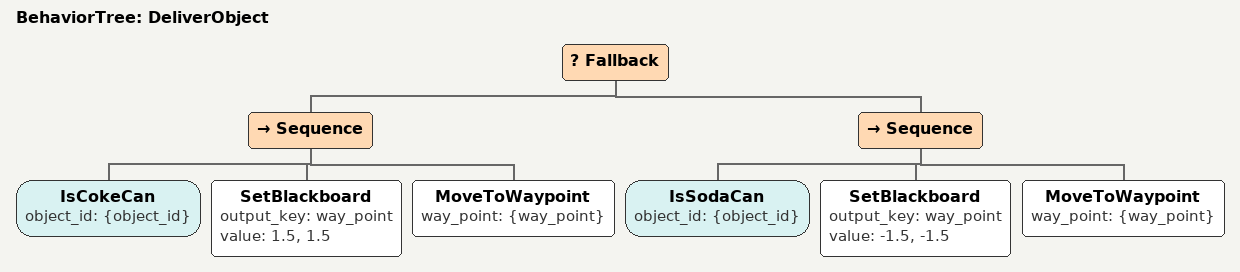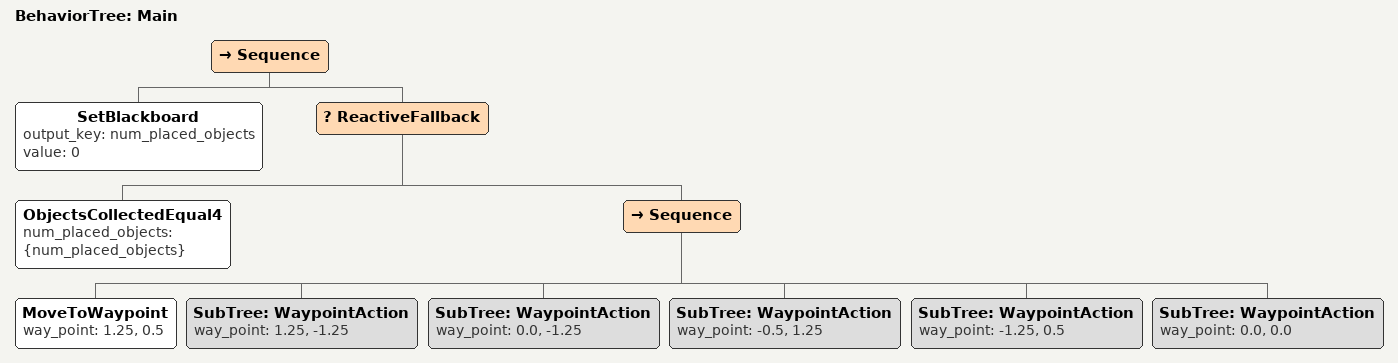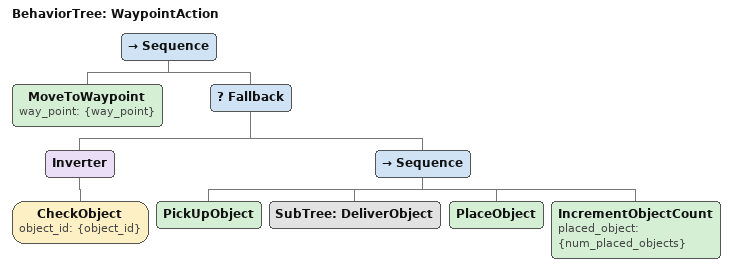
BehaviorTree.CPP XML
<?xml version="1.0" encoding="UTF-8"?>
<root BTCPP_format="4">
  <BehaviorTree ID="DeliverObject">
    <Fallback>
      <Sequence>
        <IsCokeCan object_id="{object_id}"/>
        <SetBlackboard output_key="way_point"
                       value="1.5, 1.5"/>
        <MoveToWaypoint way_point="{way_point}"/>
      </Sequence>
      <Sequence>
        <IsSodaCan object_id="{object_id}"/>
        <SetBlackboard output_key="way_point"
                       value="-1.5, -1.5"/>
        <MoveToWaypoint way_point="{way_point}"/>
      </Sequence>
    </Fallback>
  </BehaviorTree>

  <BehaviorTree ID="Main">
    <Sequence>
      <SetBlackboard output_key="num_placed_objects"
                     value="0"/>
      <ReactiveFallback>
        <ObjectsCollectedEqual4 num_placed_objects="{num_placed_objects}"/>
        <Sequence>
          <MoveToWaypoint way_point="1.25, 0.5"/>
          <SubTree ID="WaypointAction"
                   way_point="1.25, -1.25"/>
          <SubTree ID="WaypointAction"
                   way_point="0.0, -1.25"/>
          <SubTree ID="WaypointAction"
                   way_point="-0.5, 1.25"/>
          <SubTree ID="WaypointAction"
                   way_point="-1.25, 0.5"/>
          <SubTree ID="WaypointAction"
                   way_point="0.0, 0.0"/>
        </Sequence>
      </ReactiveFallback>
    </Sequence>
  </BehaviorTree>

  <BehaviorTree ID="WaypointAction">
    <Sequence>
      <MoveToWaypoint way_point="{way_point}"/>
      <Fallback>
        <Inverter>
          <CheckObject object_id="{object_id}"/>
        </Inverter>
        <Sequence>
          <PickUpObject/>
          <SubTree ID="DeliverObject"/>
          <PlaceObject/>
          <IncrementObjectCount placed_object="{num_placed_objects}"/>
        </Sequence>
      </Fallback>
    </Sequence>
  </BehaviorTree>

</root>
